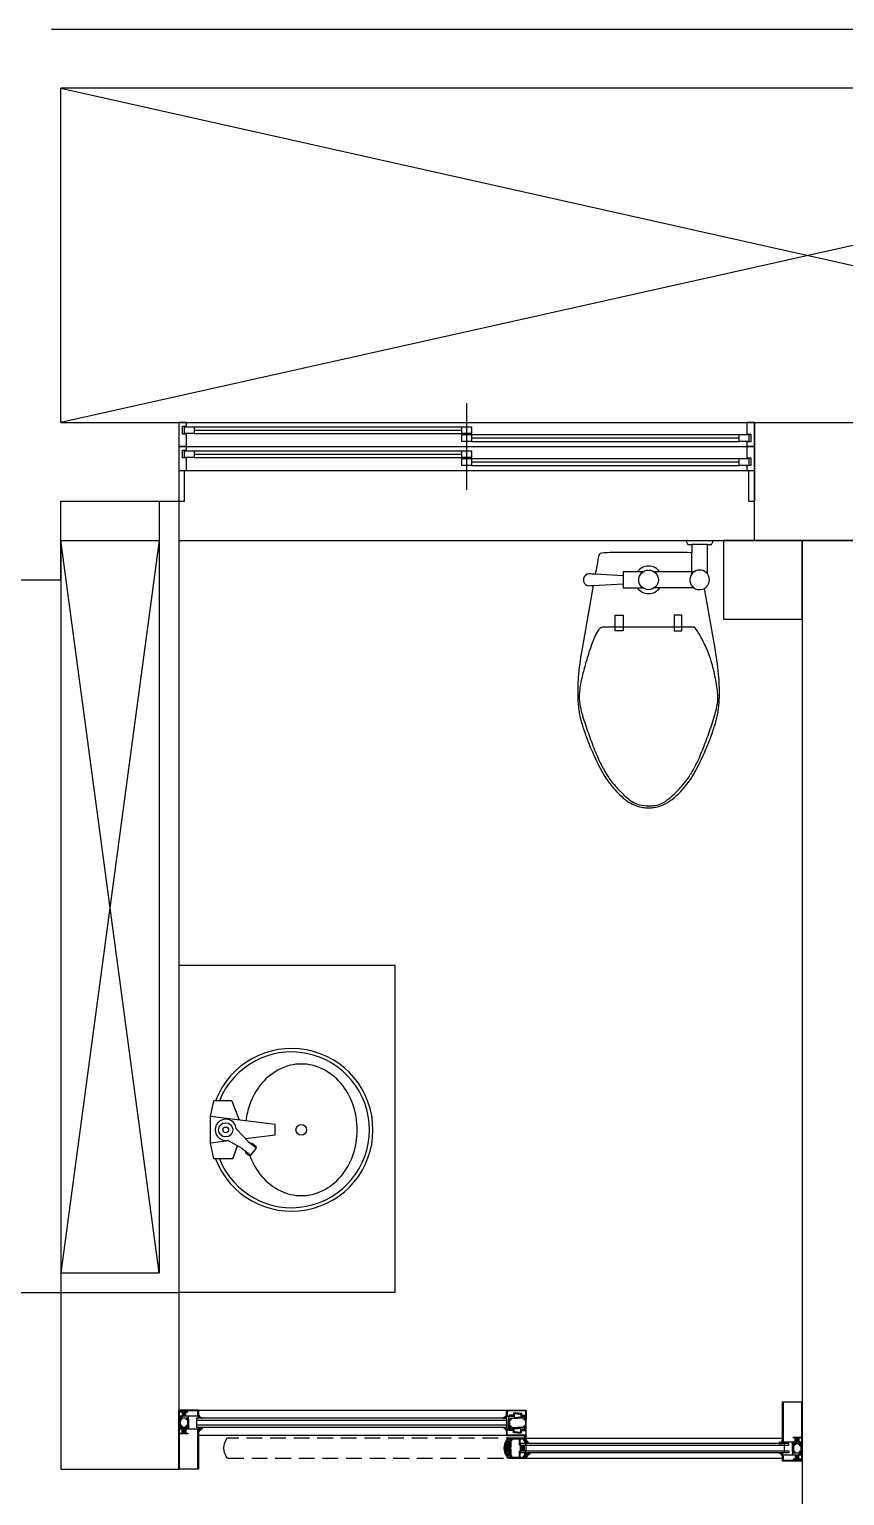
# Model space of a CAD drawing. Header units: millimetres. Extents: x -56261 to 196039, y 9480 to 100001.
# Drawn here: x 83303 to 85377, y 56450 to 60179 of the extents above; entities that cross this region are included whole.
import ezdxf

# ---------------------------------------------------------------- set-up
doc = ezdxf.new("R2010")
doc.units = ezdxf.units.MM
doc.linetypes.add('ghid', pattern=[3, 2, -1])
doc.layers.add('PLAN', color=9, linetype='Continuous')
pattern_1 = [(135, (82463.2652, 56241.9721), (-0.8838835, -0.8838835), []), (225, (82463.2652, 56241.9721), (0.8838835, -0.8838835), [])]
pattern_2 = [(135, (82646.3248, 56241.9726), (-0.8838835, -0.8838835), []), (225, (82646.3248, 56241.9726), (0.8838835, -0.8838835), [])]
pattern_3 = [(315, (83319.989, 56963.4638), (0.8838835, 0.8838835), []), (45, (83319.989, 56963.4638), (-0.8838835, 0.8838835), [])]

# ---------------------------------------------------------------- blocks, each defined once
blk = doc.blocks.new('2P-T207')
at = {"layer": 'PLAN'}
for p, q in [((150, 20.1), (110, 20.1)), ((110, -54.9), (110, -1.2)), ((-65, -49.9), (-65, -89.9)), ((-15, -49.9), (-65, -49.9)), ((115, -49.9), (15, -49.9)), ((-65, -89.9), (-15, -89.9)), ((115, -89.9), (15, -89.9)), ((-85, -159.9), (-65, -159.9)), ((-85, -199.9), (-85, -159.9)), ((-65, -159.9), (-65, -199.9)), ((85, -159.9), (65, -159.9)), ((65, -159.9), (65, -199.9)), ((85, -199.9), (85, -159.9)), ((115, -189.9), (-115, -189.9)), ((-65, -199.9), (-85, -199.9)), ((65, -199.9), (85, -199.9))]:
    blk.add_line(p, q, dxfattribs=at)
for points in [[(95, 30.1), (100, 20.1), (110, 20.1), (110, -1.2), (105.5, -0.9), (98.4, -0.5), (86.8, 0), (0, 0), (-86.8, 0), (-98.4, -0.5), (-105.5, -0.9), (-112.6, -1.4), (-119.1, -2), (-123.2, -2.9), (-124.8, -4.6), (-126.1, -7.5), (-127.1, -11), (-127.9, -14.6), (-128.8, -18.9), (-130.1, -25.4), (-130.9, -29.6), (-131.7, -34.1), (-132.6, -39.1), (-133.6, -44.9), (-134.7, -50.8), (-135.6, -55.7), (-140.8, -55.4), (-143.8, -55.3), (-147.4, -55), (-151.7, -54.9), (-156, -55.8), (-160, -58), (-163, -61), (-164.7, -64.1), (-165.6, -66.7), (-165.9, -68.9), (-165.9, -69.9), (-165.9, -70.9), (-165.6, -73.1), (-164.7, -75.7), (-163, -78.8), (-160, -81.8), (-156, -84), (-151.7, -84.9), (-147.4, -84.7), (-143.8, -84.5), (-140.8, -84.4), (-170, -249.9, 0.022182), (-178.7, -318, 0.0294), (-180, -369.9, 0.029565), (-176.7, -405.6, 0.035314), (-170, -434.9, 0.006976), (-166.1, -447, 0.004694), (-160, -464.9, 0.019426), (-143.8, -505.5, 0.015468), (-120, -554.9, 0.040875), (-101.1, -584.9, 0.036447), (-75, -614.9, 0.04843), (-50.3, -635.1, 0.068612), (-30, -644.9, 0.037226), (-14.4, -648.7, 0.041311), (0, -649.9, 0.041311), (14.4, -648.7, 0.037226), (30, -644.9, 0.068612), (50.3, -635.1, 0.04843), (75, -614.9, 0.036447), (101.1, -584.9, 0.040875), (120, -554.9, 0.015468), (143.8, -505.5, 0.019426), (160, -464.9, 0.004694), (166.1, -447, 0.006976), (170, -434.9, 0.035314), (176.7, -405.6, 0.029565), (180, -369.9, 0.0294), (178.7, -318, 0.022182), (170, -249.9), (142.1, -91.8, 0.455372), (150, -54.9), (150, 20.1), (160, 20.1), (165, 30.1)], [(-65, -59.9), (-135.6, -55.7, 1.060552)]]:
    blk.add_lwpolyline(points, format="xyb", dxfattribs=at)
blk.add_lwpolyline([(-140.8, -84.4), (-65, -79.9)], dxfattribs=at)
blk.add_circle((0, -69.9), 25, dxfattribs=at)
for centre, radius, start, end in [((0, -69.9), 35, 34.8499, 145.1501), ((130, -69.9), 25, 36.8699, 298.9372), ((0, -69.9), 35, 214.8499, 325.1501), ((130.9, -328.7), 291.3, 155.9278, 159.444), ((-85, -232.2), 54.8, 135, 155.9278), ((-115, -202.2), 12.3, 90, 135), ((115, -193.4), 3.54, 36.8699, 90), ((-21.7, -296), 174.4, 29.5675, 36.8699), ((-282.9, -444.2), 474.7, 26.5651, 29.5675), ((861.9, -579.2), 1064.2, 161.9714, 164.0546), ((386, -424.3), 563.7, 159.444, 161.9714), ((-129.1, -367.3), 302.8, 22.8053, 26.5651), ((-66, -340.7), 234.4, 15.9454, 22.8053), ((634.7, -514.3), 827.8, 164.0546, 166.4166), ((-416.8, -441), 599.2, 11.6565, 15.9454), ((67.5, -377.3), 244.3, 166.4166, 175.6013), ((-160.2, -388), 337.2, 4.3987, 11.6565), ((-65.4, -367.1), 111.1, 175.6013, 189.2401), ((80.4, -369.5), 95.8, 350.7599, 4.3987), ((45.1, -349.1), 223, 189.2401, 195.9454), ((-45.1, -349.1), 223, 344.0546, 350.7599), ((520.4, -213.3), 717.3, 195.9454, 199.683), ((-520.4, -213.3), 717.3, 340.317, 344.0546), ((1628, 182.9), 1893.6, 199.683, 201.0375), ((-1628, 182.9), 1893.6, 338.9625, 340.317), ((406.8, -286.8), 585.2, 201.0375, 203.4742), ((221.4, -367.3), 383.1, 203.4742, 208.6105), ((-199.6, -376.8), 359.3, 331.3895, 336.5258), ((-406.8, -286.8), 585.2, 336.5258, 338.9625), ((115.1, -425.3), 262, 208.6105, 214.8227), ((-167.4, -394.3), 322.6, 325.9688, 331.3895), ((40.6, -477.1), 171.3, 214.8227, 220.6013), ((273.8, -277.2), 478.4, 220.6013, 224.0582), ((-260.6, -287.6), 461.7, 315.7258, 319.3987), ((-19.7, -494.1), 144.4, 319.3987, 325.9688), ((72, -472.4), 197.7, 224.0582, 230.1944), ((36.7, -514.9), 142.4, 230.1944, 237.425), ((-6.8, -556.9), 90.8, 293.9447, 306.8699), ((-68.1, -475.2), 192.9, 306.8699, 315.7258), ((-11, -589.5), 53.8, 237.425, 255.9638), ((1.5, -539.4), 105.5, 255.9638, 269.1779), ((1.4, -545.2), 99.7, 269.1779, 279.4623), ((9.5, -593.8), 50.4, 279.4623, 293.9447)]:
    blk.add_arc(centre, radius, start, end, dxfattribs=at)
blk = doc.blocks.new('단열바L32mm')
at = {"layer": 'PLAN'}
for points in [[(-24.6, 22.5), (-24.6, 32.7, -0.414214), (-24.3, 33), (-20.2, 33, 0.414214), (-19.7, 33.5), (-19.7, 43.1, -0.414214), (-19.4, 43.4), (-18.3, 43.4, -0.414214), (-18, 43.1), (-18, 33.5, 0.414214), (-17.5, 33), (-16.5, 33, 0.414214), (-16, 33.5), (-16, 44.7, -0.414214), (-15.7, 45), (-8.1, 45, 0.064347), (-8.2, 44.7), (-8.7, 42.5, -0.348876), (-8.8, 42.4), (-9.3, 42.4, -0.131652), (-9.5, 42.4), (-11.2, 43.4, 0.468286), (-12, 43.2), (-12, 39, 0.414214), (-11.8, 38.8), (-11.5, 38.8), (-9.8, 39.8, -0.57735), (-9.5, 39.6), (-9.5, 38.2, -0.267949), (-10, 37.3), (-11.8, 36.3, 0.267949), (-12, 36), (-12, 22.5)], [(25.1, 22.5), (25.1, 32.7, 0.414214), (24.8, 33), (20.2, 33, -0.414214), (19.7, 33.5), (19.7, 43.1, 0.414214), (19.4, 43.4), (18.3, 43.4, 0.414214), (18, 43.1), (18, 33.5, -0.414214), (17.5, 33), (16.5, 33, -0.414214), (16, 33.5), (16, 44.7, 0.414214), (15.7, 45), (8.1, 45, -0.064347), (8.2, 44.7), (8.7, 42.5, 0.348876), (8.8, 42.4), (9.3, 42.4, 0.131652), (9.5, 42.4), (11.2, 43.4, -0.468286), (12, 43.2), (12, 39, -0.414214), (11.8, 38.8), (11.5, 38.8), (9.8, 39.8, 0.57735), (9.5, 39.6), (9.5, 38.2, 0.267949), (10, 37.3), (11.8, 36.3, -0.267949), (12, 36), (12, 22.5)], [(-24.6, 22.5), (-24.6, 12.3, 0.414214), (-24.3, 12), (-20.2, 12, -0.414214), (-19.7, 11.5), (-19.7, 1.9, 0.414214), (-19.4, 1.6), (-18.3, 1.6, 0.414214), (-18, 1.9), (-18, 11.5, -0.414214), (-17.5, 12), (-16.5, 12, -0.414214), (-16, 11.5), (-16, 0.3, 0.414214), (-15.7, 0), (-8.1, 0, -0.064347), (-8.2, 0.3), (-8.7, 2.5, 0.348876), (-8.8, 2.6), (-9.3, 2.6, 0.131652), (-9.5, 2.6), (-11.2, 1.6, -0.468286), (-12, 1.8), (-12, 6, -0.414214), (-11.8, 6.2), (-11.5, 6.2), (-9.8, 5.2, 0.57735), (-9.5, 5.4), (-9.5, 6.8, 0.267949), (-10, 7.7), (-11.8, 8.7, -0.267949), (-12, 9), (-12, 22.5)], [(25.1, 22.5), (25.1, 12.3, -0.414214), (24.8, 12), (20.2, 12, 0.414214), (19.7, 11.5), (19.7, 1.9, -0.414214), (19.4, 1.6), (18.3, 1.6, -0.414214), (18, 1.9), (18, 11.5, 0.414214), (17.5, 12), (16.5, 12, 0.414214), (16, 11.5), (16, 0.3, -0.414214), (15.7, 0), (8.1, 0, 0.064347), (8.2, 0.3), (8.7, 2.5, -0.348876), (8.8, 2.6), (9.3, 2.6, -0.131652), (9.5, 2.6), (11.2, 1.6, 0.468286), (12, 1.8), (12, 6, 0.414214), (11.8, 6.2), (11.5, 6.2), (9.8, 5.2, -0.57735), (9.5, 5.4), (9.5, 6.8, -0.267949), (10, 7.7), (11.8, 8.7, 0.267949), (12, 9), (12, 22.5)]]:
    blk.add_lwpolyline(points, format="xyb", dxfattribs=at)
for points in [[(12, 42.8, 0.57735), (11.3, 43.2), (9.6, 42.3, -0.131652), (9.3, 42.2), (8.8, 42.2, -0.348876), (8.5, 42.4), (8, 44.6, 0.348876), (7.6, 45), (-7.6, 45, 0.348876), (-8, 44.6), (-8.5, 42.4, -0.348876), (-8.8, 42.2), (-9.3, 42.2, -0.131652), (-9.6, 42.3), (-11.3, 43.2, 0.57735), (-12, 42.8), (-12, 39.6, 0.57735), (-11.3, 39.2), (-9.6, 40.1, -0.131652), (-9.3, 40.2), (-7.4, 40.2, 0.348876), (-6.9, 40.6), (-6.4, 42.8, -0.348876), (-6.1, 43), (6.1, 43, -0.348876), (6.4, 42.8), (6.9, 40.6, 0.348876), (7.4, 40.2), (9.3, 40.2, -0.131652), (9.6, 40.1), (11.3, 39.2, 0.57735), (12, 39.6)], [(-12, 5.4, -0.57735), (-11.3, 5.8), (-9.6, 4.9, 0.131652), (-9.3, 4.8), (-7.4, 4.8, -0.348876), (-6.9, 4.4), (-6.4, 2.2, 0.348876), (-6.1, 2), (6.1, 2, 0.348876), (6.4, 2.2), (6.9, 4.4, -0.348876), (7.4, 4.8), (9.3, 4.8, 0.131652), (9.6, 4.9), (11.3, 5.8, -0.57735), (12, 5.4), (12, 2.2, -0.57735), (11.3, 1.8), (9.6, 2.7, 0.131652), (9.3, 2.8), (8.8, 2.8, 0.348876), (8.5, 2.6), (8, 0.4, -0.348876), (7.6, 0), (-7.6, 0, -0.348876), (-8, 0.4), (-8.5, 2.6, 0.348876), (-8.8, 2.8), (-9.3, 2.8, 0.131652), (-9.6, 2.7), (-11.3, 1.8, -0.57735), (-12, 2.2)]]:
    blk.add_lwpolyline(points, format="xyb", close=True, dxfattribs=at)
for points in [[(-22.9, 22.5), (-22.9, 31.3), (-14, 31.3), (-14, 22.5)], [(-22.9, 22.5), (-22.9, 13.7), (-14, 13.7), (-14, 22.5)], [(23.4, 22.5), (23.4, 31.3), (14, 31.3), (14, 22.5)], [(23.4, 22.5), (23.4, 13.7), (14, 13.7), (14, 22.5)]]:
    blk.add_lwpolyline(points, dxfattribs=at)
blk = doc.blocks.new('단열바S32mm')
at = {"layer": 'PLAN'}
for points in [[(-18.5, 8, -0.666667), (-18.5, 6.5), (-27, 6.5), (-27, 2.2, -0.705882), (-28.7, 2.2), (-28.7, 11.2), (-28.7, 20.3, -0.705882), (-27, 20.3), (-27, 16), (-18.5, 16, -0.666667), (-18.5, 14.5), (-27, 14.5), (-27, 12.5, 0.414214), (-26.5, 12), (-16.3, 12, 0.414214), (-16, 12.3), (-16, 13.2), (-16, 21.9, -0.414214), (-15.4, 22.5), (-8, 22.5, 0.18278), (-8.2, 22.2), (-8.7, 20, -0.348876), (-8.8, 19.9), (-9.3, 19.9, -0.131652), (-9.5, 19.9), (-11.2, 20.9, 0.342302), (-12, 20.8), (-12, 16.5, 0.414214), (-11.8, 16.3), (-11.5, 16.3), (-9.8, 17.3, -0.57735), (-9.5, 17.1), (-9.5, 16.7, -0.267949), (-10, 15.8), (-11.8, 14.8, 0.267949), (-12, 14.5), (-12, 11.2), (-12, 8, 0.267949), (-11.8, 7.7), (-10, 6.7, -0.267949), (-9.5, 5.8), (-9.5, 5.4, -0.57735), (-9.8, 5.2), (-11.5, 6.2), (-11.8, 6.2, 0.414214), (-12, 6), (-12, 1.7, 0.342302), (-11.2, 1.6), (-9.5, 2.6, -0.131652), (-9.3, 2.6), (-8.8, 2.6, -0.348876), (-8.7, 2.5), (-8.2, 0.3, 0.18278), (-8, 0), (-15.4, 0, -0.414214), (-16, 0.6), (-16, 9.3), (-16, 10.2, 0.414214), (-16.3, 10.5), (-26.5, 10.5, 0.414214), (-27, 10), (-27, 8), (-18.5, 8), (-21.5, 8)], [(-9.6, 17.6), (-11.3, 16.7, -0.57735), (-12, 17.1), (-12, 20.3, -0.57735), (-11.3, 20.7), (-9.6, 19.8, 0.131652), (-9.3, 19.7), (-8.8, 19.7, 0.348876), (-8.5, 19.9), (-8, 22.1, -0.348876), (-7.6, 22.5, 0.348876), (-8, 22.1), (-8.5, 19.9, -0.348876), (-8.8, 19.7), (-9.3, 19.7, -0.131652), (-9.6, 19.8), (-11.3, 20.7, 0.57735), (-12, 20.3), (-12, 17.1, 0.57735), (-11.3, 16.7), (-9.6, 17.6, -0.131652), (-9.3, 17.7), (-7.4, 17.7, 0.348876), (-6.9, 18.1), (-6.4, 20.3, -0.348876), (-6.1, 20.5), (6.1, 20.5, -0.348876), (6.4, 20.3), (6.9, 18.1, 0.348876), (7.4, 17.7), (9.3, 17.7, -0.131652), (9.6, 17.6), (11.2, 16.7, 0.57735), (12, 17.1), (12, 20.3, 0.57735), (11.2, 20.7), (9.6, 19.8, -0.131652), (9.3, 19.7), (8.8, 19.7, -0.348876), (8.5, 19.9), (8, 22.1, 0.348876), (7.6, 22.5), (-7.6, 22.5)], [(18.5, 8, 0.666667), (18.5, 6.5), (27, 6.5), (27, 2.2, 0.705882), (28.7, 2.2), (28.7, 11.2), (28.7, 20.3, 0.705882), (27, 20.3), (27, 16), (18.5, 16, 0.666667), (18.5, 14.5), (27, 14.5), (27, 12.5, -0.414214), (26.5, 12), (16.3, 12, -0.414214), (16, 12.3), (16, 13.2), (16, 21.9, 0.414214), (15.4, 22.5), (8, 22.5, -0.18278), (8.2, 22.2), (8.7, 20, 0.348876), (8.8, 19.9), (9.3, 19.9, 0.131652), (9.5, 19.9), (11.2, 20.9, -0.342302), (12, 20.8), (12, 16.5, -0.414214), (11.8, 16.3), (11.5, 16.3), (9.8, 17.3, 0.57735), (9.5, 17.1), (9.5, 16.7, 0.267949), (10, 15.8), (11.8, 14.8, -0.267949), (12, 14.5), (12, 11.2), (12, 8, -0.267949), (11.8, 7.7), (10, 6.7, 0.267949), (9.5, 5.8), (9.5, 5.4, 0.57735), (9.8, 5.2), (11.5, 6.2), (11.8, 6.2, -0.414214), (12, 6), (12, 1.7, -0.342302), (11.2, 1.6), (9.5, 2.6, 0.131652), (9.3, 2.6), (8.8, 2.6, 0.348876), (8.7, 2.5), (8.2, 0.3, -0.18278), (8, 0), (15.4, 0, 0.414214), (16, 0.6), (16, 9.3), (16, 10.2, -0.414214), (16.3, 10.5), (26.5, 10.5, -0.414214), (27, 10), (27, 8), (18.5, 8), (21.5, 8)]]:
    blk.add_lwpolyline(points, format="xyb", dxfattribs=at)
blk.add_lwpolyline([(-21.5, 6.5), (-18.5, 6.5)], dxfattribs=at)
blk.add_lwpolyline([(-6.9, 4.4), (-6.4, 2.2, 0.348876), (-6.1, 2), (6.1, 2, 0.348876), (6.4, 2.2), (6.9, 4.4, -0.348876), (7.4, 4.8), (9.3, 4.8, 0.131652), (9.6, 4.9), (11.2, 5.8, -0.57735), (12, 5.4), (12, 2.2, -0.57735), (11.2, 1.8), (9.6, 2.7, 0.131652), (9.3, 2.8), (8.8, 2.8, 0.348876), (8.5, 2.6), (8, 0.4, -0.348876), (7.6, 0), (-7.6, 0, -0.348876), (-8, 0.4), (-8.5, 2.6, 0.348876), (-8.8, 2.8), (-9.3, 2.8, 0.131652), (-9.6, 2.7), (-11.3, 1.8, -0.57735), (-12, 2.2), (-12, 5.4, -0.57735), (-11.3, 5.8), (-9.6, 4.9, 0.131652), (-9.3, 4.8), (-7.4, 4.8, -0.348876)], format="xyb", close=True, dxfattribs=at)
blk = doc.blocks.new('CD-plan$0$세면기')
at = {"layer": 'PLAN'}
for p, q in [((9807177.2, -1170315.2), (9807154.7, -1170498.4)), ((9807207.2, -1170315.2), (9807177.2, -1170315.2)), ((9807207.2, -1170315.2), (9807217.6, -1170399.2)), ((9807225.3, -1170391.7), (9807243.3, -1170368.7)), ((9807232, -1170378.4), (9807238.1, -1170370.5)), ((9807262.5, -1170383.2), (9807245.1, -1170369.6)), ((9807245.8, -1170407.7), (9807263.8, -1170384.7)), ((9807109.9, -1170438.1), (9807164.7, -1170417.1)), ((9807191.5, -1170424.1), (9807224.8, -1170392.3)), ((9807222.6, -1170448.4), (9807245.4, -1170408.3)), ((9807274.5, -1170435), (9807237.4, -1170422.4)), ((9807257.2, -1170398.1), (9807263.3, -1170390.2)), ((9807109.9, -1170438.1), (9807109.9, -1170488.4)), ((9807223.4, -1170446.9), (9807229.8, -1170498.4)), ((9807274.5, -1170435), (9807274.5, -1170488.4)), ((9807154.7, -1170498.4), (9807109.9, -1170488.4)), ((9807229.8, -1170498.4), (9807154.7, -1170498.4)), ((9807274.5, -1170488.4), (9807229.8, -1170498.4))]:
    blk.add_line(p, q, dxfattribs=at)
for centre, radius in [((9807192.2, -1170241.7), 15), ((9807192.2, -1170455.2), 20), ((9807192.2, -1170455.2), 8)]:
    blk.add_circle(centre, radius, dxfattribs=at)
for centre, radius, start, end in [((9807192.2, -1170269.2), 230, 290.9598, 249.0402), ((9807192.2, -1170269.2), 220, 291.9609, 248.0391), ((9807192.2, -1170302.1), 218.4, 90, 109.3849), ((9807192.2, -1170302.1), 218.4, 70.6151, 90), ((9807165.8, -1170253.7), 162.4, 130.3466, 154.0053), ((9807181.8, -1170272.5), 187.1, 109.3849, 130.3466), ((9807202.6, -1170272.5), 187.1, 49.6534, 70.6151), ((9807218.6, -1170253.7), 162.4, 25.9947, 49.6534), ((9807141.1, -1170241.7), 134.9, 154.0053, 180), ((9807243.3, -1170241.7), 134.9, 0, 25.9947), ((9807141.1, -1170241.7), 134.9, 180, 205.9947), ((9807243.3, -1170241.7), 134.9, 334.0053, 0), ((9807165.8, -1170229.6), 162.4, 205.9947, 229.6534), ((9807218.6, -1170229.6), 162.4, 310.3466, 334.0053), ((9807181.8, -1170210.8), 187.1, 229.6534, 250.6151), ((9807235.9, -1170381.4), 5, 141.9936, 208.4155), ((9807242.1, -1170373.6), 5, 51.9936, 141.9936), ((9807259.4, -1170387.1), 5, 321.9936, 51.9936), ((9807202.6, -1170210.8), 187.1, 289.3849, 310.3466), ((9807192.2, -1170181.3), 218.4, 250.6151, 263.3692), ((9807192.2, -1170455.2), 30, 96.8691, 7.1181), ((9807188, -1170420.4), 5, 276.8691, 313.6346), ((9807221.4, -1170388.7), 5, 313.6346, 321.9936), ((9807249.7, -1170410.8), 5, 141.9936, 150.3527), ((9807253.2, -1170395), 5, 255.5718, 321.9936), ((9807227, -1170450.8), 5, 150.3527, 187.1181)]:
    blk.add_arc(centre, radius, start, end, dxfattribs=at)

msp = doc.modelspace()

# ---------------------------------------------------------------- hatches: boundary and pattern name
at = {"layer": 'PLAN'}
h = msp.add_hatch(dxfattribs=at)
h.set_pattern_fill('ANSI37', color=256, scale=10, angle=90)
h.set_pattern_definition(pattern_2)
edge = h.paths.add_edge_path()
edge.add_line((83743.4, 56646.8), (83733.4, 56646.8))
edge.add_line((83733.4, 56646.8), (83733.4, 56656.9))
edge.add_arc((83747.1, 56660.4), 14.2, 194.5338, 254.8519)
h = msp.add_hatch(dxfattribs=at)
h.set_pattern_fill('ANSI37', color=256, scale=10, angle=90)
h.set_pattern_definition(pattern_1)
edge = h.paths.add_edge_path()
edge.add_line((84507.2, 56646.8), (84517.2, 56646.8))
edge.add_line((84517.2, 56646.8), (84517.2, 56656.9))
edge.add_arc((84503.5, 56660.4), 14.2, -74.8519, -14.5338, ccw=False)
h = msp.add_hatch(dxfattribs=at)
h.set_pattern_fill('ANSI37', color=256, scale=10, angle=90)
h.set_pattern_definition(pattern_2)
edge = h.paths.add_edge_path()
edge.add_line((83743.4, 56622.8), (83733.4, 56622.8))
edge.add_line((83733.4, 56622.8), (83733.4, 56612.7))
edge.add_arc((83747.1, 56609.1), 14.2, -254.8519, -194.5338, ccw=False)
h = msp.add_hatch(dxfattribs=at)
h.set_pattern_fill('ANSI37', color=256, scale=10, angle=90)
h.set_pattern_definition(pattern_1)
edge = h.paths.add_edge_path()
edge.add_line((84507.2, 56622.8), (84517.2, 56622.8))
edge.add_line((84517.2, 56622.8), (84517.2, 56612.7))
edge.add_arc((84503.5, 56609.1), 14.2, 374.5338, 434.8519)
h = msp.add_hatch(dxfattribs=at)
h.set_pattern_fill('ANSI31', color=256, scale=0.5, angle=180)
h.set_pattern_definition([(225, (193964.9983, 64325.4422), (1.122532015, -1.122532015), [])])
h.paths.add_polyline_path([(84518.3, 56577.6, 0.414214), (84518, 56577.3), (84518, 56564.1, 0.414214), (84518.3, 56563.8), (84524.1, 56563.8, -0.414214), (84525.6, 56562.3), (84525.6, 56558, -0.241382), (84524.8, 56556.3), (84523.2, 56555.2, -0.611107), (84522.7, 56555.4), (84522.7, 56555.9), (84516.6, 56555.9, 0.530558), (84516.2, 56555.3, 0.025588), (84518, 56551.4, -0.935631), (84517.4, 56551.1, -0.317949), (84517.4, 56590.4, -0.935631), (84518, 56590.1, 0.025588), (84516.2, 56586.2, 0.530558), (84516.6, 56585.5), (84522.7, 56585.5), (84522.7, 56586, -0.611107), (84523.2, 56586.3), (84524.8, 56585.1, -0.241382), (84525.6, 56583.5), (84525.6, 56579.1, -0.414214), (84524.1, 56577.6)])
h.paths.add_polyline_path([(84523.3, 56579.6, 0.414214), (84523.6, 56579.9), (84523.6, 56583.2, 0.414214), (84523.3, 56583.5), (84518.3, 56583.5, 0.414214), (84518, 56583.2), (84518, 56579.9, 0.414214), (84518.3, 56579.6)], flags=16)
h.paths.add_polyline_path([(84516, 56582.4, 0.828381), (84515.4, 56582.5, 0.189397), (84515.4, 56559, 0.828381), (84516, 56559.1)], flags=16)
h.paths.add_polyline_path([(84518.3, 56561.8, 0.414214), (84518, 56561.5), (84518, 56558.2, 0.414214), (84518.3, 56557.9), (84523.3, 56557.9, 0.414214), (84523.6, 56558.2), (84523.6, 56561.5, 0.414214), (84523.3, 56561.8)], flags=16)
h = msp.add_hatch(dxfattribs=at)
h.set_pattern_fill('ANSI31', color=256, scale=0.2, angle=180)
h.set_pattern_definition([(225, (193964.9983, 64325.44223), (0.449012806, -0.449012806), [])])
h.paths.add_polyline_path([(84525.8, 56565.7, -0.414491), (84525.5, 56565.4), (84519.3, 56565.4, -0.414214), (84519, 56565.7), (84519, 56566.5, -0.414214), (84519.3, 56566.8), (84519.7, 56566.8, 0.414214), (84520, 56567.1), (84520, 56567.5, 0.414214), (84519.7, 56567.8), (84518.3, 56567.8), (84518.3, 56573.8), (84519.7, 56573.8, 0.414214), (84520, 56574.1), (84520, 56574.5, 0.414214), (84519.7, 56574.8), (84519.3, 56574.8, -0.414214), (84519, 56575.1), (84519, 56575.8, -0.414214), (84519.3, 56576.1), (84525.5, 56576.1, -0.414491), (84525.8, 56575.8), (84525.8, 56574.7, -0.413936), (84525.5, 56574.4), (84525.1, 56574.4, 0.414214), (84524.8, 56574.1), (84524.8, 56573.7, 0.414214), (84525.1, 56573.4), (84525.5, 56573.4, -0.414309), (84525.8, 56573.1), (84525.8, 56568.5, -0.414118), (84525.5, 56568.2), (84525.1, 56568.2, 0.414214), (84524.8, 56567.9), (84524.8, 56567.5, 0.414214), (84525.1, 56567.2), (84525.5, 56567.2, -0.413936), (84525.8, 56566.9)])
h = msp.add_hatch(dxfattribs=at)
h.set_pattern_fill('DOTS', color=256, scale=0.5, angle=360, style=0)
h.set_pattern_definition([(360, (77625.87205, 56439.8215), (0.396875, 0.79375), [0, -0.79375])])
edge = h.paths.add_edge_path()
edge.add_line((84551.4, 56563.9), (84556.9, 56563.9))
edge.add_line((84556.9, 56563.9), (84556.9, 56577.7))
edge.add_line((84556.9, 56577.7), (84551.4, 56577.7))
edge.add_arc((84529, 56570.8), 23.5, -377.0995, -342.9005, ccw=False)
h = msp.add_hatch(dxfattribs=at)
h.set_pattern_fill('HEX', color=256, scale=0.18, angle=90)
h.set_pattern_definition([(90, (78563.3891, 58518.6189), (-0.98986704, 5e-16), [0.5715, -1.143]), (210, (78563.3891, 58518.6189), (0.49493352, -0.85725), [0.5715, -1.143]), (150, (78563.3891, 58519.1904), (-0.49493352, -0.85725), [0.5715, -1.143])])
h.paths.add_polyline_path([(84556.9, 56577.6), (84561.9, 56577.6), (84561.9, 56564), (84556.9, 56564)])
h = msp.add_hatch(dxfattribs=at)
h.set_pattern_fill('ANSI37', color=256, scale=10, angle=90)
h.set_pattern_definition([(135, (82396.3459, 56173.6656), (-0.8838835, -0.8838835), []), (225, (82396.3459, 56173.6656), (0.8838835, -0.8838835), [])])
edge = h.paths.add_edge_path()
edge.add_line((84577.2, 56582.8), (84567.2, 56582.8))
edge.add_line((84567.2, 56582.8), (84567.2, 56592.9))
edge.add_arc((84580.9, 56596.4), 14.2, 554.5338, 614.8519)
h = msp.add_hatch(dxfattribs=at)
h.set_pattern_fill('ANSI37', color=256, scale=10, angle=270)
h.set_pattern_definition(pattern_3)
edge = h.paths.add_edge_path()
edge.add_line((85209, 56582.7), (85219, 56582.7))
edge.add_line((85219, 56582.7), (85219, 56592.8))
edge.add_arc((85205.3, 56596.3), 14.2, -434.8519, -374.5338, ccw=False)
h = msp.add_hatch(dxfattribs=at)
h.set_pattern_fill('ANSI37', color=256, scale=10, angle=90)
h.set_pattern_definition([(135, (82396.3459, 56177.8724), (-0.8838835, -0.8838835), []), (225, (82396.3459, 56177.8724), (0.8838835, -0.8838835), [])])
edge = h.paths.add_edge_path()
edge.add_line((84577.2, 56558.7), (84567.2, 56558.7))
edge.add_line((84567.2, 56558.7), (84567.2, 56548.6))
edge.add_arc((84580.9, 56545), 14.2, -254.8519, -194.5338, ccw=False)
h = msp.add_hatch(dxfattribs=at)
h.set_pattern_fill('ANSI37', color=256, scale=10, angle=270)
h.set_pattern_definition(pattern_3)
edge = h.paths.add_edge_path()
edge.add_line((85209, 56558.7), (85219, 56558.7))
edge.add_line((85219, 56558.7), (85219, 56548.6))
edge.add_arc((85205.3, 56545), 14.2, 374.5338, 434.8519)

# ---------------------------------------------------------------- linework, layer by layer
for p, q in [((87333.4, 60178.8), (83359.9, 60178.8)), ((87183.4, 60028.8), (83383.4, 60028.8)), ((83383.4, 59178.8), (83383.4, 60028.8)), ((87183.4, 60028.8), (83383.4, 59178.8)), ((83383.4, 60028.8), (87183.4, 59178.8)), ((84415.6, 59007.8), (84415.6, 59227.9)), ((83383.4, 59178.8), (87183.4, 59178.8)), ((83683.4, 59178.8), (83683.4, 58978.8)), ((83702.9, 59178.8), (85128.3, 59178.8)), ((83722.4, 59168.3), (84403.4, 59168.3)), ((83722.4, 59159.5), (84403.4, 59159.5)), ((83722.4, 59150.7), (84403.4, 59150.7)), ((84427.8, 59148.6), (85108.8, 59148.6)), ((85147.8, 59178.8), (85147.8, 58978.8)), ((83702.9, 59117.8), (85128.3, 59117.8)), ((83722.4, 59107.3), (84403.4, 59107.3)), ((84427.8, 59139.8), (85108.8, 59139.8)), ((84427.8, 59131), (85108.8, 59131)), ((83722.4, 59098.5), (84403.4, 59098.5)), ((83722.4, 59089.7), (84403.4, 59089.7)), ((84427.8, 59087.6), (85108.8, 59087.6)), ((84427.8, 59078.8), (85108.8, 59078.8)), ((84427.8, 59070), (85108.8, 59070)), ((83698, 58978.8), (83698, 59056.9)), ((83702.9, 59056.9), (85128.3, 59056.9)), ((85133.2, 58978.8), (85133.2, 59056.9)), ((83383.4, 58978.8), (83698, 58978.8)), ((83633.4, 58978.8), (83633.4, 57016.8)), ((83683.4, 58978.8), (83683.4, 56966.8)), ((85133.2, 58978.8), (85147.8, 58978.8)), ((83383.4, 58878.8), (83633.4, 58878.8)), ((83633.4, 57016.8), (83383.4, 58878.8)), ((83633.4, 58878.8), (83383.4, 57016.8)), ((83383.4, 58878.8), (83383.4, 57016.8)), ((83683.4, 58878.8), (87183.4, 58878.8)), ((85269, 58878.8), (85269, 54453.8)), ((84234, 57797.8), (83683.4, 57797.8)), ((83383.4, 57016.8), (83633.4, 57016.8)), ((83383.4, 57016.8), (83383.4, 56516.8)), ((83026.4, 56966.8), (83683.4, 56966.8)), ((83683.4, 56966.8), (83683.4, 56516.8)), ((84234, 56966.8), (83683.4, 56966.8)), ((83733.4, 56666.8, 0), (83683.4, 56666.8, 0)), ((83683.4, 56619.8, 0), (83683.4, 56666.8, 0)), ((83683.4, 56651.8, 0), (83694.1, 56651.8, 0)), ((83706.4, 56665.6, 0), (83684.6, 56665.6, 0)), ((83684.6, 56665.6, 0), (83684.6, 56653, 0)), ((83684.6, 56653, 0), (83694.1, 56653, 0)), ((83694.1, 56653, 0), (83694.1, 56651.8, 0)), ((83699.4, 56651.8, 0), (83699.4, 56653, 0)), ((83699.4, 56653, 0), (83732.2, 56652.9, 0)), ((83699.4, 56653, 0), (83699.4, 56651.8, 0)), ((83733.4, 56651.7, 0), (83699.4, 56651.8, 0)), ((83732.2, 56665.5, 0), (83706.4, 56665.6, 0)), ((83728.4, 56646.8, 0), (83728.4, 56622.8, 0)), ((84517.2, 56646.8, 0), (83728.4, 56646.8, 0)), ((83732.2, 56652.9, 0), (83732.2, 56665.5, 0)), ((83733.4, 56666.8, 0), (83733.4, 56651.7, 0)), ((83733.4, 56666.8, 0), (84517.2, 56666.8, 0)), ((84517.2, 56646.8, 0), (84517.2, 56622.8, 0)), ((84517.2, 56640.8, 0), (83728.4, 56640.8, 0)), ((84517.2, 56628.8, 0), (83728.4, 56628.8, 0)), ((84517.2, 56622.8, 0), (83728.4, 56622.8, 0)), ((84517.2, 56602.8, 0), (83733.4, 56602.8, 0)), ((84518.3, 56567.8, 0), (84518.3, 56573.8, 0)), ((84525.8, 56572.3, 0), (84527.8, 56572.3, 0)), ((84567.2, 56596.3, 0), (84906.1, 56596.3, 0)), ((84906.1, 56596.3, 0), (85219, 56596.3, 0)), ((85224, 56558.7, 0), (85224, 56582.7, 0)), ((85269, 56585.7, 0), (85269, 56538.7, 0)), ((84525.8, 56569.3, 0), (84527.8, 56569.3, 0)), ((84567.2, 56545.3, 0), (84906.1, 56545.3, 0)), ((84906.1, 56545.3, 0), (85219, 56545.3, 0)), ((85219, 56538.7, 0), (85219, 56553.7, 0)), ((85219, 56553.7, 0), (85253, 56553.7, 0)), ((85219, 56538.7, 0), (85269, 56538.7, 0)), ((85253, 56552.5, 0), (85220.2, 56552.5, 0)), ((85220.2, 56552.5, 0), (85220.2, 56539.9, 0)), ((85220.2, 56539.9, 0), (85246, 56539.9, 0)), ((85246, 56539.9, 0), (85267.8, 56539.9, 0)), ((85253, 56553.7, 0), (85253, 56552.5, 0)), ((85253, 56552.5, 0), (85253, 56553.7, 0)), ((85258.3, 56552.5, 0), (85258.3, 56553.7, 0)), ((85269, 56553.7, 0), (85258.3, 56553.7, 0)), ((85267.8, 56552.5, 0), (85258.3, 56552.5, 0)), ((85267.8, 56539.9, 0), (85267.8, 56552.5, 0)), ((83383.4, 56516.8), (83683.4, 56516.8))]:
    msp.add_line(p, q, dxfattribs=at)
for points in [[(82983.4, 59178.8), (82983.4, 58778.8), (83383.4, 58778.8), (83383.4, 58978.8)], [(83702.9, 59117.8), (83702.9, 59149.7), (83693.2, 59149.7), (83693.2, 59169.2), (83702.9, 59169.2), (83702.9, 59178.8), (83683.4, 59178.8), (83683.4, 59117.8), (83702.9, 59117.8)], [(85128.3, 59178.8), (85128.3, 59149.7), (85138, 59149.7), (85138, 59130.2), (85128.3, 59130.2), (85128.3, 59117.8), (85147.8, 59117.8), (85147.8, 59178.8), (85128.3, 59178.8)], [(83702.9, 59056.9), (83702.9, 59088.7), (83693.2, 59088.7), (83693.2, 59108.3), (83702.9, 59108.3), (83702.9, 59117.8), (83683.4, 59117.8), (83683.4, 59056.9), (83702.9, 59056.9)], [(85128.3, 59117.8), (85128.3, 59088.7), (85138, 59088.7), (85138, 59069.2), (85128.3, 59069.2), (85128.3, 59056.9), (85147.8, 59056.9), (85147.8, 59117.8), (85128.3, 59117.8)], [(85269, 58878.8), (85069, 58878.8), (85069, 58678.8), (85269, 58678.8), (85269, 58878.8)], [(84234, 56966.8), (84234, 57797.8)]]:
    msp.add_lwpolyline(points, dxfattribs=at)
for points in [[(83698, 59168.3), (83722.4, 59168.3), (83722.4, 59150.7), (83698, 59150.7)], [(84403.4, 59168.3), (84427.8, 59168.3), (84427.8, 59150.7), (84403.4, 59150.7)], [(84403.4, 59148.6), (84427.8, 59148.6), (84427.8, 59131), (84403.4, 59131)], [(85108.8, 59148.6), (85133.2, 59148.6), (85133.2, 59131), (85108.8, 59131)], [(85147.8, 59178.8), (85419, 59178.8), (85419, 58878.8), (85147.8, 58878.8)], [(83698, 59107.3), (83722.4, 59107.3), (83722.4, 59089.7), (83698, 59089.7)], [(84403.4, 59107.3), (84427.8, 59107.3), (84427.8, 59089.7), (84403.4, 59089.7)], [(84403.4, 59087.6), (84427.8, 59087.6), (84427.8, 59070), (84403.4, 59070)], [(85108.8, 59087.6), (85133.2, 59087.6), (85133.2, 59070), (85108.8, 59070)], [(85254, 56595.7), (85254, 56585.7), (85219, 56585.7), (85219, 56688.7), (85249, 56688.7), (85269, 56688.7), (85269, 56585.7), (85257, 56585.7), (85257, 56586.9), (85267.8, 56586.9), (85267.8, 56687.5), (85249, 56687.5), (85220.2, 56687.5), (85220.2, 56586.9), (85252.8, 56586.9), (85252.8, 56595.7)], [(83698.4, 56609.8), (83698.4, 56619.8), (83733.4, 56619.8), (83733.4, 56516.8), (83703.4, 56516.8), (83683.4, 56516.8), (83683.4, 56619.8), (83695.4, 56619.8), (83695.4, 56618.6), (83684.6, 56618.6), (83684.6, 56518), (83703.4, 56518), (83732.2, 56518), (83732.2, 56618.6), (83699.6, 56618.6), (83699.6, 56609.8)]]:
    msp.add_lwpolyline(points, close=True, dxfattribs=at)
at = {"layer": 'PLAN', "elevation": 0}
for points in [[(83743.4, 56646.8), (83733.4, 56646.8), (83733.4, 56656.9, 0.269438), (83743.4, 56646.8)], [(84507.2, 56646.8), (84517.2, 56646.8), (84517.2, 56656.9, -0.269438), (84507.2, 56646.8)], [(83743.4, 56622.8), (83733.4, 56622.8), (83733.4, 56612.7, -0.269438), (83743.4, 56622.8)], [(84507.2, 56622.8), (84517.2, 56622.8), (84517.2, 56612.7, 0.269438), (84507.2, 56622.8)], [(84516.6, 56555.9, 0.530558), (84516.2, 56555.3, 0.025588), (84518, 56551.4, -0.935631), (84517.4, 56551.1, -0.317949), (84517.4, 56590.4, -0.935631), (84518, 56590.1, 0.025588), (84516.2, 56586.2, 0.530558), (84516.6, 56585.5), (84522.7, 56585.5), (84522.7, 56586, -0.611107), (84523.2, 56586.3), (84524.8, 56585.1, -0.241382), (84525.6, 56583.5), (84525.6, 56579.1, -0.414214), (84524.1, 56577.6), (84518.3, 56577.6, 0.414214), (84518, 56577.3), (84518, 56564.1, 0.414214), (84518.3, 56563.8), (84524.1, 56563.8, -0.414214), (84525.6, 56562.3), (84525.6, 56558, -0.241382), (84524.8, 56556.3), (84523.2, 56555.2, -0.611107), (84522.7, 56555.4), (84522.7, 56555.9)], [(84516, 56559.1), (84516, 56582.4, 0.828381), (84515.4, 56582.5, 0.189397), (84515.4, 56559, 0.828381)], [(84517.2, 56590.5, -0.423204), (84522.7, 56596.3), (84567.2, 56596.3), (84567.2, 56584.3), (84566.4, 56584.3), (84566.4, 56595.5), (84523, 56595.5, 0.414214), (84518, 56590.5), (84518, 56587.1), (84522.2, 56587.1), (84522.2, 56586.3), (84517.2, 56586.3)], [(84523.3, 56579.6, 0.414214), (84523.6, 56579.9), (84523.6, 56583.2, 0.414214), (84523.3, 56583.5), (84518.3, 56583.5, 0.414214), (84518, 56583.2), (84518, 56579.9, 0.414214), (84518.3, 56579.6), (84523.3, 56579.6, 0.414214)], [(84551.4, 56577.7), (84556.9, 56577.7), (84556.9, 56563.9), (84551.4, 56563.9, 0.144928)], [(84577.2, 56582.8), (84567.2, 56582.8), (84567.2, 56592.9, 0.269438), (84577.2, 56582.8)], [(85209, 56582.7), (85219, 56582.7), (85219, 56592.8, -0.269438), (85209, 56582.7)], [(84517.2, 56551.1, 0.423204), (84522.7, 56545.3), (84567.2, 56545.3), (84567.2, 56557.3), (84566.4, 56557.3), (84566.4, 56546.1), (84523, 56546.1, -0.414214), (84518, 56551.1), (84518, 56554.5), (84522.2, 56554.5), (84522.2, 56555.3), (84517.2, 56555.3)], [(84518.3, 56561.8, 0.414214), (84518, 56561.5), (84518, 56558.2, 0.414214), (84518.3, 56557.9), (84523.3, 56557.9, 0.414214), (84523.6, 56558.2), (84523.6, 56561.5, 0.414214), (84523.3, 56561.8), (84518.3, 56561.8, 0.414214)], [(84577.2, 56558.7), (84567.2, 56558.7), (84567.2, 56548.6, -0.269438), (84577.2, 56558.7)], [(85209, 56558.7), (85219, 56558.7), (85219, 56548.6, 0.269438), (85209, 56558.7)]]:
    msp.add_lwpolyline(points, format="xyb", close=True, dxfattribs=at)
for points in [[(84557.2, 56650.8), (84557.2, 56652), (84558.4, 56652), (84558.4, 56652), (84566, 56652), (84566, 56665.6), (84518.4, 56665.6), (84518.4, 56652), (84528.2, 56652), (84528.2, 56650.8), (84517.2, 56650.8), (84517.2, 56666.8), (84567.2, 56666.8), (84567.2, 56650.8)], [(84557.2, 56618.8), (84557.2, 56617.6), (84558.4, 56617.6), (84558.4, 56617.6), (84566, 56617.6), (84566, 56604), (84518.4, 56604), (84518.4, 56617.6), (84528.2, 56617.6), (84528.2, 56618.8), (84517.2, 56618.8), (84517.2, 56602.8), (84567.2, 56602.8), (84567.2, 56618.8)], [(84560.5, 56602.8), (84567.2, 56602.8), (84567.2, 56602.3), (84560.5, 56602.3)]]:
    msp.add_lwpolyline(points, close=True, dxfattribs=at)
at = {"layer": 'PLAN', "linetype": 'ghid', "ltscale": 20, "elevation": 0}
msp.add_lwpolyline([(84561.2, 56590), (84561.2, 56590.6, 0.415878), (84555.7, 56596.2), (83808.9, 56596.2, 0.416162), (83803.3, 56590.6), (83803.3, 56590, 0.309953), (83803.3, 56551.5), (83803.3, 56550.8, 0.415738), (83808.9, 56545.2), (84555.7, 56545.2, 0.416162), (84561.2, 56550.8), (84561.2, 56551.5, 0.309852), (84561.2, 56590, 0.999799)], format="xyb", dxfattribs=at)
at = {"layer": 'PLAN', "elevation": 0}
msp.add_lwpolyline([(84527.8, 56569.3), (84527.8, 56551.2), (84529.6, 56551.2), (84530.3, 56550.9, -0.306678), (84530.3, 56550.8), (84530.3, 56550.1, -0.530598), (84530.1, 56549.9), (84529.6, 56550.2), (84527.8, 56550.2), (84527.8, 56548.3, 0.414214), (84528.1, 56548), (84549.8, 56548), (84549.8, 56562.3, -0.414214), (84550.3, 56562.8), (84550.5, 56562.8, -0.414214), (84551, 56562.3), (84551, 56548), (84563.5, 56548, 0.414214), (84563.8, 56548.3), (84563.8, 56557.3, -0.414214), (84564.3, 56557.8), (84564.5, 56557.8, -0.414214), (84565, 56557.3), (84565, 56546.9, -0.414214), (84564.7, 56546.6), (84523, 56546.6), (84523, 56546.6, -0.375011), (84518, 56552.6), (84518, 56553.4, -0.452073), (84518.6, 56553.9), (84522, 56553.5, -0.377341), (84522.2, 56553.3), (84522.2, 56552.2, -0.414214), (84522, 56552), (84521.4, 56552, -0.414214), (84521.2, 56552.2), (84521.2, 56552.3, 0.377341), (84521, 56552.5), (84519.4, 56552.7, 0.447847), (84519.2, 56552.5, 0.359292), (84523, 56547.8), (84525.5, 56547.8, 0.414214), (84525.8, 56548.1), (84525.8, 56559.5, -0.198912), (84525.9, 56559.8), (84526.2, 56560), (84525.9, 56560.2, -0.198912), (84525.8, 56560.4), (84525.8, 56564, 0.414214), (84525.7, 56564.2), (84518.3, 56564.2, -0.414214), (84518, 56564.5), (84518, 56567.5, -0.414214), (84518.3, 56567.8), (84519.7, 56567.8, -0.414214), (84520, 56567.5), (84520, 56567.1, -0.414214), (84519.7, 56566.8), (84519.3, 56566.8, 0.414214), (84519, 56566.5), (84519, 56565.7, 0.414214), (84519.3, 56565.4), (84525.5, 56565.4, 0.414491), (84525.8, 56565.7), (84525.8, 56566.9, 0.413936), (84525.5, 56567.2), (84525.1, 56567.2, -0.414214), (84524.8, 56567.5), (84524.8, 56567.9, -0.414214), (84525.1, 56568.2), (84525.5, 56568.2, 0.414118), (84525.8, 56568.5), (84525.8, 56573.1, 0.414309), (84525.5, 56573.4), (84525.1, 56573.4, -0.414214), (84524.8, 56573.7), (84524.8, 56574.1, -0.414214), (84525.1, 56574.4), (84525.5, 56574.4, 0.413936), (84525.8, 56574.7), (84525.8, 56575.8, 0.414491), (84525.5, 56576.1), (84519.3, 56576.1, 0.414214), (84519, 56575.8), (84519, 56575.1, 0.414214), (84519.3, 56574.8), (84519.7, 56574.8, -0.414214), (84520, 56574.5), (84520, 56574.1, -0.414214), (84519.7, 56573.8), (84518.3, 56573.8, -0.414214), (84518, 56574.1), (84518, 56577, -0.414214), (84518.3, 56577.3), (84525.5, 56577.3, 0.414214), (84525.8, 56577.6), (84525.8, 56581.1, -0.198912), (84525.9, 56581.3), (84526.2, 56581.5), (84525.9, 56581.8, -0.198912), (84525.8, 56582), (84525.8, 56593.5, 0.414214), (84525.5, 56593.8), (84523, 56593.8, 0.359292), (84519.2, 56589, 0.447847), (84519.4, 56588.8), (84521, 56589, 0.377341), (84521.2, 56589.2), (84521.2, 56589.3, -0.414214), (84521.4, 56589.5), (84522, 56589.5, -0.414214), (84522.2, 56589.3), (84522.2, 56588.2, -0.377341), (84522, 56588), (84518.6, 56587.6, -0.452073), (84518, 56588.1), (84518, 56589, -0.375011), (84523, 56595), (84523, 56595), (84564.7, 56595, -0.414214), (84565, 56594.7), (84565, 56584.3, -0.414214), (84564.5, 56583.8), (84564.3, 56583.8, -0.414214), (84563.8, 56584.3), (84563.8, 56593.3, 0.414214), (84563.5, 56593.6), (84551, 56593.6), (84551, 56579.3, -0.414214), (84550.5, 56578.8), (84550.3, 56578.8, -0.414214), (84549.8, 56579.3), (84549.8, 56593.6), (84528, 56593.6, 0.414214), (84527.8, 56593.4), (84527.8, 56591.4), (84529.6, 56591.4), (84530.1, 56591.6, -0.530598), (84530.3, 56591.4), (84530.3, 56590.8, -0.306678), (84530.3, 56590.6), (84529.6, 56590.4), (84527.8, 56590.4), (84527.8, 56572.3)], format="xyb", dxfattribs=at)
for points in [[(84551.2, 56582.8), (84551.2, 56577.8), (84906.1, 56577.8)], [(84906.1, 56582.8), (84551.2, 56582.8)], [(84561.9, 56564), (84556.9, 56564), (84556.9, 56577.6), (84561.9, 56577.6), (84561.9, 56564)], [(84561.4, 56602.3), (84561.4, 56592.3)], [(84561.7, 56602.3), (84561.7, 56592.3)], [(84562, 56602.3), (84562, 56592.3)], [(84562.3, 56602.3), (84562.3, 56592.3)], [(84562.6, 56602.3), (84562.6, 56592.3)], [(84562.9, 56602.3), (84562.9, 56592.3)], [(84563.2, 56602.3), (84563.2, 56592.3)], [(84563.5, 56602.3), (84563.5, 56592.3)], [(84563.8, 56602.3), (84563.8, 56592.3)], [(84563.8, 56602.3), (84563.8, 56592.3)], [(84564.1, 56602.3), (84564.1, 56592.3)], [(84564.4, 56602.3), (84564.4, 56592.3)], [(84564.7, 56602.3), (84564.7, 56592.3)], [(84565, 56602.3), (84565, 56592.3)], [(84565.3, 56602.3), (84565.3, 56592.3)], [(84565.6, 56602.3), (84565.6, 56592.3)], [(84565.9, 56602.3), (84565.9, 56592.3)], [(84566.2, 56602.3), (84566.2, 56592.3)], [(84906.1, 56577.8), (85235, 56577.8), (85235, 56582.8), (84906.1, 56582.8)], [(84551.2, 56558.8), (84551.2, 56563.8), (84906.1, 56563.8)], [(84906.1, 56558.8), (84551.2, 56558.8)], [(84906.1, 56563.8), (85235, 56563.8), (85235, 56558.8), (84906.1, 56558.8)]]:
    msp.add_lwpolyline(points, dxfattribs=at)

# ---------------------------------------------------------------- block references
at = {"layer": 'PLAN'}
msp.add_blockref('2P-T207', (84878.1, 58848.7), dxfattribs=at)
at = {"layer": 'PLAN', "xscale": 0.9000000000000002, "yscale": 0.9000000000000002, "zscale": 0.9000000000000002, "rotation": 269.9999999999999}
msp.add_blockref('CD-plan$0$세면기', (1137212.5, 8883853.1), dxfattribs=at)
at = {"layer": 'PLAN'}
for name, p, rotation in [('단열바S32mm', (83708, 56635.8, 0), 90.00000000000001), ('단열바L32mm', (84522.2, 56634.8, 0), 270), ('단열바S32mm', (85244.4, 56569.7, 0), 270)]:
    msp.add_blockref(name, p, dxfattribs=dict(at, rotation=rotation))

doc.saveas('drawing.dxf')
